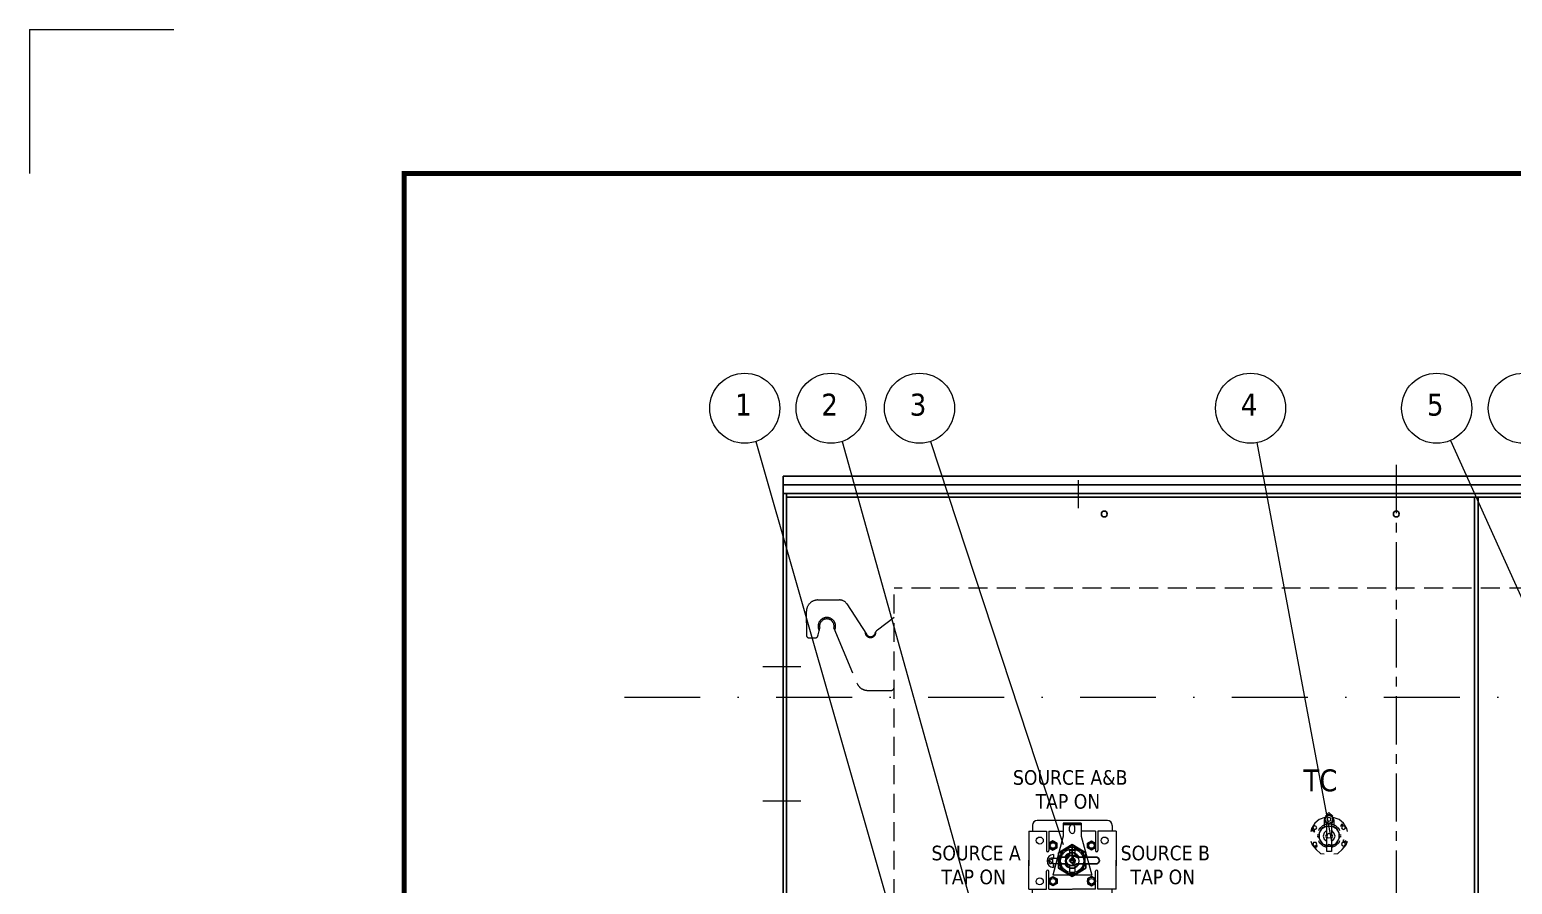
# Model space of a CAD drawing. Header units: inches. Extents: x 198356 to 209798, y -190593 to -183267.
# Drawn here: x 198356 to 200895, y -184731 to -183267 of the extents above; entities that cross this region are included whole.
import ezdxf

# ---------------------------------------------------------------- set-up
doc = ezdxf.new("R2010")
doc.units = ezdxf.units.IN
doc.header["$LTSCALE"] = 13
for name, pattern in [('CENTER', [50.8, 31.75, -6.35, 6.35, -6.35]), ('CENTER2', [1.125, 0.75, -0.125, 0.125, -0.125]), ('CENTERX2', [101.6, 63.5, -12.7, 12.7, -12.7]), ('DASHDOT', [1, 0.5, -0.25, 0, -0.25]), ('DASHED', [0.75, 0.5, -0.25]), ('HIDDEN', [9.525, 6.35, -3.175])]:
    doc.linetypes.add(name, pattern=pattern)
doc.layers.get('0').update_dxf_attribs({"color": 1, "linetype": 'CENTER'})
for name, color, linetype in [('1', 4, 'Continuous'), ('2', 3, 'Continuous'), ('3中心线层', 1, 'CENTER'), ('4虚线层', 6, 'DASHED'), ('7标注层', 4, 'Continuous'), ('粗实线', 4, 'Continuous'), ('虚线', 6, 'HIDDEN')]:
    doc.layers.add(name, color=color, linetype=linetype)
for name, color, linetype, lineweight in [('1粗实线', 4, 'Continuous', 50), ('2细实线', 3, 'Continuous', 20), ('标注、文本', 3, 'Continuous', 25), ('铁心', 3, 'Continuous', 0)]:
    doc.layers.add(name, color=color, linetype=linetype, lineweight=lineweight)
doc.layers.add('paper', color=254, linetype='Continuous', plot=False)
doc.styles.add('Tahoma$001', font='tahoma.ttf', dxfattribs={"height": 2.159784})
doc.styles.add('Tahoma_txtstyle_37.59_0_0', font='tahoma.ttf')

# ---------------------------------------------------------------- blocks, each defined once
blk = doc.blocks.new('A$C0AD52951')
at = {"layer": '粗实线'}
h = blk.add_hatch(color=256, dxfattribs=at)
h.dxf.hatch_style = 2
h.paths.add_polyline_path([(2.2, 41.7), (1.1, 41.7), (2.2, 41.7), (3.3, 40.6), (3.3, 39.5), (4.4, 39.5), (4.4, 38.4), (5.5, 38.4), (5.5, 37.3), (6.6, 39.5), (5.5, 39.5), (4.4, 38.4), (4.4, 39.5), (4.4, 40.6), (3.3, 40.6), (3.3, 41.7)])
h = blk.add_hatch(color=256, dxfattribs=at)
h.dxf.hatch_style = 2
h.paths.add_polyline_path([(1.1, 41.7), (1.1, 40.6), (1.1, 39.5), (2.2, 39.5), (2.2, 40.6), (1.1, 40.6), (1.1, 41.7), (2.2, 41.7)])
h = blk.add_hatch(color=256, dxfattribs=at)
h.dxf.hatch_style = 2
h.paths.add_polyline_path([(6.6, 11), (7.7, 11), (11, 13.2), (11, 14.3)])
for points in [[(24.1, 62.5), (14.3, 59.3), (6.6, 52.7), (1.1, 43.9), (0, 38.4)], [(27.4, 51.6), (19.8, 48.3), (14.3, 42.8), (13.2, 39.5)], [(35.1, 51.6), (39.5, 57.1), (38.4, 62.5), (34, 66.9), (28.5, 66.9), (24.1, 62.5), (23, 57.1), (27.4, 51.6)], [(23, 59.3), (23, 47.2)], [(25.2, 64.7), (30.7, 71.3), (37.3, 64.7)], [(27.4, 35.1), (27.4, 51.6), (35.1, 51.6), (35.1, 35.1)], [(49.4, 39.5), (48.3, 42.8), (42.8, 48.3), (35.1, 51.6)], [(62.5, 38.4), (61.4, 43.9), (56, 52.7), (48.3, 59.3), (38.4, 62.5)], [(39.5, 59.3), (39.5, 47.2)], [(27.4, 48.3), (18.7, 43.9), (14.3, 36.2), (14.3, 26.3), (18.7, 18.7), (27.4, 13.2), (35.1, 13.2), (35.1, 4.4), (27.4, 4.4), (27.4, 13.2)], [(45, 40.6), (43.9, 42.8), (36.2, 47.2), (26.3, 47.2), (18.7, 42.8), (17.6, 40.6)], [(27.4, 40.6), (23, 36.2), (20.8, 30.7), (23, 25.2), (27.4, 21.9)], [(27.4, 35.1), (25.2, 30.7), (27.4, 26.3)], [(35.1, 26.3), (35.1, 13.2), (27.4, 13.2), (27.4, 26.3)], [(35.1, 13.2), (43.9, 18.7), (48.3, 26.3), (48.3, 36.2), (43.9, 43.9), (35.1, 48.3)], [(35.1, 21.9), (39.5, 25.2), (41.7, 30.7), (39.5, 36.2), (35.1, 40.6)], [(35.1, 26.3), (37.3, 30.7), (35.1, 35.1)], [(54.9, 50.5), (50.5, 47.2)], [(54.9, 50.5), (51.6, 50.5), (52.7, 48.3)], [(0, 21.9), (2.2, 15.4), (8.8, 7.7), (16.5, 1.1), (23, 0)], [(13.2, 23), (14.3, 19.8), (19.8, 14.3), (27.4, 11)], [(15.4, 24.1), (19.8, 17.6), (28.5, 14.3)], [(34, 14.3), (32.9, 15.4), (30.7, 16.5), (29.6, 15.4), (28.5, 14.3)], [(34, 14.3), (32.9, 15.4), (30.7, 16.5), (29.6, 15.4), (28.5, 14.3)], [(34, 14.3), (42.8, 17.6), (47.2, 24.1)], [(35.1, 11), (42.8, 14.3), (48.3, 19.8), (49.4, 23)], [(39.5, 0), (46.1, 1.1), (53.8, 7.7), (60.4, 15.4), (62.5, 21.9)], [(60.4, 19.8), (60.4, 20.8), (59.3, 23), (59.3, 21.9), (59.3, 20.8), (58.2, 20.8), (57.1, 20.8), (56, 20.8), (56, 21.9), (56, 23), (56, 24.1), (57.1, 24.1)]]:
    blk.add_lwpolyline(points, dxfattribs=at)
for points in [[(37.3, 59.3), (36.2, 63.6), (30.7, 65.8), (26.3, 63.6), (24.1, 59.3), (26.3, 54.9), (30.7, 52.7), (36.2, 54.9)], [(34, 59.3), (34, 61.4), (30.7, 62.5), (28.5, 61.4), (27.4, 59.3), (28.5, 57.1), (30.7, 56), (34, 57.1)], [(2.2, 41.7), (1.1, 41.7), (2.2, 41.7), (3.3, 40.6), (3.3, 39.5), (4.4, 39.5), (4.4, 38.4), (5.5, 38.4), (5.5, 37.3), (6.6, 39.5), (5.5, 39.5), (4.4, 38.4), (4.4, 39.5), (4.4, 40.6), (3.3, 40.6), (3.3, 41.7)], [(1.1, 41.7), (1.1, 40.6), (1.1, 39.5), (2.2, 39.5), (2.2, 40.6), (1.1, 40.6), (1.1, 41.7), (2.2, 41.7)], [(9.9, 45), (8.8, 47.2), (6.6, 48.3), (4.4, 47.2), (3.3, 45), (4.4, 42.8), (6.6, 41.7), (8.8, 42.8)], [(35.1, 30.7), (34, 34), (30.7, 35.1), (28.5, 34), (27.4, 30.7), (28.5, 28.5), (30.7, 27.4), (34, 28.5)], [(59.3, 45), (58.2, 47.2), (56, 48.3), (53.8, 47.2), (52.7, 45), (53.8, 42.8), (56, 41.7), (58.2, 42.8)], [(9.9, 16.5), (8.8, 19.8), (6.6, 19.8), (4.4, 19.8), (3.3, 16.5), (4.4, 14.3), (6.6, 13.2), (8.8, 14.3)], [(6.6, 11), (7.7, 11), (11, 13.2), (11, 14.3)], [(7.7, 11), (8.8, 11)], [(59.3, 16.5), (58.2, 19.8), (56, 19.8), (53.8, 19.8), (52.7, 16.5), (53.8, 14.3), (56, 13.2), (58.2, 14.3)]]:
    blk.add_lwpolyline(points, close=True, dxfattribs=at)
for points in [[(11, 32.9), (11, 32.9), (13.2, 32.9), (13.2, 32.9)], [(13.2, 29.6), (13.2, 29.6), (11, 29.6), (11, 29.6)], [(17.6, 41.7), (17.6, 41.7), (13.2, 32.9), (13.2, 32.9)], [(13.2, 29.6), (13.2, 29.6), (17.6, 19.8), (17.6, 19.8)], [(17.6, 41.7), (17.6, 41.7), (15.4, 43.9), (15.4, 43.9)], [(17.6, 47.2), (17.6, 47.2), (19.8, 45), (19.8, 45)], [(27.4, 48.3), (27.4, 48.3), (19.8, 45), (19.8, 45)], [(42.8, 45), (42.8, 45), (35.1, 48.3), (35.1, 48.3)], [(42.8, 45), (42.8, 45), (43.9, 47.2), (43.9, 47.2)], [(47.2, 43.9), (47.2, 43.9), (45, 41.7), (45, 41.7)], [(49.4, 32.9), (49.4, 32.9), (45, 41.7), (45, 41.7)], [(45, 19.8), (45, 19.8), (49.4, 29.6), (49.4, 29.6)], [(49.4, 32.9), (49.4, 32.9), (51.6, 32.9), (51.6, 32.9)], [(51.6, 29.6), (51.6, 29.6), (49.4, 29.6), (49.4, 29.6)], [(15.4, 17.6), (15.4, 17.6), (17.6, 19.8), (17.6, 19.8)], [(19.8, 17.6), (19.8, 17.6), (17.6, 15.4), (17.6, 15.4)], [(19.8, 17.6), (19.8, 17.6), (27.4, 13.2), (27.4, 13.2)], [(35.1, 13.2), (35.1, 13.2), (42.8, 17.6), (42.8, 17.6)], [(43.9, 15.4), (43.9, 15.4), (42.8, 17.6), (42.8, 17.6)], [(45, 19.8), (45, 19.8), (47.2, 17.6), (47.2, 17.6)]]:
    blk.add_open_spline(points, degree=3, dxfattribs=at)
blk = doc.blocks.new('1.03')
at = {"layer": '虚线'}
for p, q in [((3421.9, 19104.7), (3458.8, 19104.7)), ((3471.4, 19097.9), (3504.7, 19046.4)), ((3401.9, 19084.7), (3402, 19044.7)), ((3524, 19053.4), (3552.1, 19075)), ((3422, 19044.7), (3425, 19056.2)), ((3449, 19056.2), (3488.7, 18962)), ((3407, 19039.7), (3417, 19039.7)), ((3507.1, 18949.8), (3547.1, 18949.8))]:
    blk.add_line(p, q, dxfattribs=at)
for centre, radius, start, end in [((3421.9, 19084.7), 20, 90.054, 180.054), ((3458.8, 19089.7), 15, 32.9123, 90.054), ((3437, 19059.7), 15, 333.1721, 209.7607), ((3437, 19059.7), 12.5, 343.7938, 196.2874), ((3407, 19044.7), 5, 180.054, 270.054), ((3417, 19044.7), 5, 270.054, 0.054), ((3511.8, 19049.5), 9.24, 178.4593, 1.6487), ((3512, 19049.8), 8, 206.5132, 332.3392), ((3529, 19044.8), 10, 120.0506, 172.7033), ((3507.1, 18969.8), 20, 202.8444, 270.054), ((3547.1, 18954.8), 5, 270.054, 0.054)]:
    blk.add_arc(centre, radius, start, end, dxfattribs=at)
blk = doc.blocks.new('*U72')
at = {"layer": '1', "color": 1, "linetype": 'CENTERX2', "lineweight": -3, "ltscale": 0.1}
blk.add_line((32.5, 0), (-32.5, 0), dxfattribs=at)
blk = doc.blocks.new('A$C2C6D2C8C')
at = {"color": 0, "linetype": 'ByBlock'}
for p, q in [((6.5, 128.2), (6.5, 127.7)), ((134.7, 136.2), (14.4, 136.2)), ((58.7, 131.4), (58.7, 109.1)), ((89.9, 131.4), (58.7, 131.4)), ((58.7, 131.4), (89.9, 131.4)), ((58.7, 129.2), (89.9, 129.2)), ((89.9, 131.4), (89.9, 109.1)), ((142.7, 127.7), (142.7, 128.2)), ((0, 117.7), (30.4, 117.7)), ((0, 117.7), (0, 58.4)), ((20.3, 117.7), (26.4, 117.7)), ((30.3, 117.7), (30.4, 117.7)), ((30.4, 117.7), (30.4, 84.6)), ((34.3, 117.7), (58.7, 117.7)), ((34.3, 117.7), (34.3, 84.6)), ((58.7, 109.1), (40.9, 42.3)), ((69.8, 118.6), (69.8, 124.7)), ((78.7, 118.6), (78.7, 124.7)), ((114.3, 117.7), (89.9, 117.7)), ((89.9, 109.1), (107.7, 42.3)), ((114.3, 117.7), (114.3, 84.6)), ((149.6, 117.7), (118.2, 117.7)), ((118.5, 117.7), (118.2, 117.7)), ((118.2, 117.7), (118.2, 84.6)), ((143.7, 117.7), (132.4, 117.7)), ((149.6, 117.7), (149.6, 58.4)), ((0, 18.8), (0, 68.1)), ((149.6, 18.8), (149.6, 68.1)), ((30.4, 18.8), (30.4, 49.2)), ((34.3, 18.8), (34.3, 49.2)), ((107.7, 42.3), (40.9, 42.3)), ((114.3, 18.8), (114.3, 49.2)), ((118.2, 18.8), (118.2, 49.2)), ((0, 18.8), (18.8, 18.8)), ((6.5, 7.9), (6.5, 8.8)), ((74.6, 0), (14.4, 0)), ((18.8, 18.8), (30.4, 18.8)), ((34.3, 18.8), (74.2, 18.8)), ((134.7, 0), (61.5, 0)), ((114.3, 18.8), (74.6, 18.8)), ((143, 18.8), (118.2, 18.8)), ((149.6, 18.8), (132.4, 18.8)), ((142.7, 8.8), (142.7, 7.9)), ((142.7, 7.9), (142.7, 8.8))]:
    blk.add_line(p, q, dxfattribs=at)
at = {"lineweight": 15}
for p, q in [((6.5, 127.7), (6.5, 117.7)), ((142.7, 127.7), (142.7, 117.7)), ((42.3, 77.9), (42.2, 71.4)), ((6.5, 8.4), (6.5, 18.8)), ((142.7, 8.8), (143, 18.8))]:
    blk.add_line(p, q, dxfattribs=at)
at = {"color": 0, "linetype": 'ByBlock', "lineweight": 18}
for p, q in [((69.8, 86.4), (69.8, 75.4)), ((78.8, 86.4), (78.8, 75.4)), ((33.8, 66.9), (40.8, 70.6)), ((40.8, 63.2), (33.8, 66.9)), ((42.3, 71.4), (38.3, 71.4)), ((42.3, 62.4), (38.3, 62.4)), ((40.8, 70.6), (40.8, 63.2)), ((42.3, 71.4), (54.8, 71.4)), ((42.3, 62.4), (54.8, 62.4)), ((42.3, 62.4), (42.3, 55.9)), ((42.3, 55.9), (42.3, 62.4)), ((69.8, 75.4), (65.2, 70.2)), ((65.2, 63.6), (69.8, 58.4)), ((69.8, 75.4), (68.1, 73.5)), ((69.8, 58.4), (68.1, 60.3)), ((69.8, 58.4), (69.8, 47.4)), ((78.8, 75.4), (71.5, 69.2)), ((78.8, 58.4), (71.5, 64.6)), ((78.8, 58.4), (78.8, 47.4))]:
    blk.add_line(p, q, dxfattribs=at)
at = {"color": 0, "linetype": 'ByBlock'}
for points in [[(48.5, 97.3), (41.4, 101.4), (34.4, 97.3), (34.4, 89.2), (41.4, 85.2), (48.5, 89.2)], [(100.3, 97.3), (107.4, 101.4), (114.4, 97.3), (114.4, 89.2), (107.4, 85.2), (100.3, 89.2)], [(48.5, 28.1), (41.4, 24.1), (34.4, 28.1), (34.4, 36.2), (41.4, 40.3), (48.5, 36.2)], [(100.3, 28.1), (107.4, 24.1), (114.4, 28.1), (114.4, 36.2), (107.4, 40.3), (100.3, 36.2)]]:
    blk.add_lwpolyline(points, close=True, dxfattribs=at)
at = {"lineweight": 15}
for centre in [(18.8, 101.9), (129.8, 101.9), (18.8, 31.9)]:
    blk.add_circle(centre, 6, dxfattribs=at)
at = {"color": 0, "linetype": 'ByBlock'}
for centre, radius in [((41.4, 93.3), 6.76), ((41.5, 93.3), 4.75), ((107.4, 93.3), 6.76), ((107.3, 93.3), 4.75), ((41.4, 32.2), 6.76), ((41.5, 32.1), 4.75), ((107.4, 32.2), 6.76), ((107.3, 32.1), 4.75)]:
    blk.add_circle(centre, radius, dxfattribs=at)
at = {"color": 0, "linetype": 'ByBlock', "lineweight": 18}
for radius in [20, 3.5]:
    blk.add_circle((74.3, 66.9), radius, dxfattribs=at)
at = {"color": 0, "linetype": 'ByBlock'}
for centre, radius, start, end in [((14.4, 128.2), 7.94, 90, 180), ((74.3, 124.7), 4.46, 0, 180), ((134.7, 128.2), 7.94, 0, 90), ((74.3, 118.6), 4.46, 180, 0), ((32.3, 84.6), 1.91, 181.2996, 358.7004), ((116.2, 84.6), 1.91, 181.2996, 358.7004), ((32.3, 49.1), 1.91, 1.2996, 178.7004), ((116.2, 49.1), 1.91, 1.2996, 178.7004), ((14.4, 7.9), 7.94, 180, 270), ((134.7, 7.9), 7.94, 270, 0)]:
    blk.add_arc(centre, radius, start, end, dxfattribs=at)
at = {"color": 0, "linetype": 'ByBlock', "lineweight": 18}
for centre, radius, start, end in [((42.3, 66.9), 11, 90, 270), ((74.3, 66.9), 12, 112.0243, 247.9757), ((74.3, 66.9), 12, 292.0243, 67.9757), ((38.3, 66.9), 4.5, 90, 270), ((68.9, 66.9), 5, 138.5763, 221.4237), ((74.3, 66.9), 3, 130.3645, 229.6355), ((74.3, 66.9), 5.5, 279.2709, 80.7291)]:
    blk.add_arc(centre, radius, start, end, dxfattribs=at)
at = {"layer": '粗实线', "lineweight": 30}
for points in [[(74.3, 66.9), (74.3, 95), (50.9, 80.9)], [(97.7, 54.4), (74.3, 40.4), (50.9, 54.4), (50.9, 80.9)], [(68, 88.7), (58.7, 84.1), (52.4, 73.1), (52.4, 62.2), (57.1, 51.3), (63.4, 48.2)], [(96.1, 73.1), (91.4, 84.1), (80.5, 90.3), (68, 90.3), (57.1, 84.1), (54, 79.4)], [(86.8, 73.1), (82.1, 77.8), (77.4, 80.9), (71.2, 80.9), (64.9, 77.8), (61.8, 73.1)], [(82.1, 73.1), (77.4, 76.2), (71.2, 76.2), (64.9, 73.1)], [(68, 88.7), (69.6, 85.6), (74.3, 84.1), (77.4, 85.6), (79, 88.7)], [(74.3, 95), (97.7, 80.9), (97.7, 73.1)], [(85.2, 48.2), (89.9, 51.3), (96.1, 62.2), (96.1, 73.1), (89.9, 84.1), (79, 88.7)], [(57.1, 73.1), (54, 71.6), (52.4, 66.9), (54, 63.8), (57.1, 62.2)], [(54, 56), (57.1, 51.3), (68, 45), (80.5, 45), (91.4, 51.3), (96.1, 62.2)], [(61.8, 62.2), (64.9, 57.5), (71.2, 54.4), (77.4, 54.4), (82.1, 57.5), (86.8, 62.2)], [(64.9, 62.2), (71.2, 59.1), (77.4, 59.1), (82.1, 62.2)], [(97.7, 62.2), (97.7, 54.4)], [(116.4, 62.2), (119.5, 63.8), (121.1, 66.9), (119.5, 71.6), (116.4, 73.1)]]:
    blk.add_lwpolyline(points, dxfattribs=at)
blk.add_lwpolyline([(77.4, 66.9), (75.8, 70), (74.3, 71.6), (71.2, 70), (69.6, 66.9), (71.2, 65.3), (74.3, 63.8), (75.8, 65.3)], close=True, dxfattribs=at)
for points in [[(57.1, 73.1), (57.1, 73.1), (64.9, 73.1), (64.9, 73.1)], [(57.1, 62.2), (57.1, 62.2), (64.9, 62.2), (64.9, 62.2)], [(82.1, 73.1), (82.1, 73.1), (116.4, 73.1), (116.4, 73.1)], [(82.1, 62.2), (82.1, 62.2), (116.4, 62.2), (116.4, 62.2)]]:
    blk.add_open_spline(points, degree=3, dxfattribs=at)
blk = doc.blocks.new('A$C16496DF1')
at = {"layer": '标注、文本'}
blk.add_blockref('A$C2C6D2C8C', (169.8, 88.8), dxfattribs=at)
at = {"layer": '标注、文本', "style": 'Tahoma$001'}
for s, p in [('SOURCE A&B', (142.7, 286.2)), ('TAP ON', (181.4, 245.2)), ('SOURCE A', (3.2, 156.8)), ('SOURCE B', (327.1, 156.8)), ('TAP ON', (20, 115.8)), ('TAP ON', (343.9, 115.8)), ('SOURCE A&B', (142.7, 49.5)), ('TAP OFF', (181.4, 8.5))]:
    blk.add_text(s, height=25, dxfattribs=at).set_placement(p)

msp = doc.modelspace()

# ---------------------------------------------------------------- linework, layer by layer
at = {"layer": '1', "color": 1, "linetype": 'CENTERX2', "lineweight": -3, "ltscale": 0.1}
msp.add_line((200695.829, -184012.807), (200695.829, -186053.996), dxfattribs=at)
at = {"layer": '1', "const_width": 8.634}
msp.add_lwpolyline([(198997.156, -190321.999), (208469.476, -190321.999), (208469.476, -183513.769), (198997.156, -183513.769), (198997.156, -190321.999)], dxfattribs=at)
at = {"layer": '2', "linetype": 'DASHDOT', "ltscale": 20}
msp.add_line((199374.042, -184410.738), (204606.979, -184410.738), dxfattribs=at)
at = {"layer": '3中心线层', "linetype": 'CENTER2', "lineweight": -3, "ltscale": 10}
msp.add_line((200150.829, -184038.893), (200150.829, -184086.689), dxfattribs=at)
at = {"layer": '4虚线层', "ltscale": 5}
for p in [(199835.829, -185924.802), (201555.829, -184223.802)]:
    msp.add_line(p, (199835.829, -184223.802), dxfattribs=at)
at = {"layer": '7标注层', "color": 3, "linetype": 'ByBlock'}
for points in [[(199598.944, -183972.616), (199887.741, -184982.936)], [(199746.741, -183972.616), (200025.329, -184971.341)], [(199898.18, -183972.616), (200125.234, -184662.836)], [(200457.28, -183974.599), (200585.048, -184658.011)], [(200788.651, -183970.744), (201098.329, -184657.302)]]:
    msp.add_lwpolyline(points, dxfattribs=at)
for centre in [(199580.195, -183915.621), (199727.992, -183915.621), (199879.431, -183915.621), (200446.254, -183915.621), (200764.956, -183915.621), (200913.361, -183915.621)]:
    msp.add_circle(centre, 60, dxfattribs=at)
at = {"layer": 'paper'}
for q in [(198355.801, -183513.769), (198602.476, -183267.094)]:
    msp.add_line((198355.801, -183267.094), q, dxfattribs=at)
at = {"layer": '标注、文本', "color": 4, "lineweight": 30}
for p, q in [((199645.829, -186032.802), (199645.829, -184031.807)), ((199651.829, -185932.802), (199651.829, -184061.807)), ((200829.829, -185932.802), (200829.829, -184067.807)), ((200835.829, -185932.802), (200835.829, -184067.807))]:
    msp.add_line(p, q, dxfattribs=at)
at = {"layer": '粗实线', "lineweight": 30}
for p, q in [((201745.829, -184031.807), (199645.829, -184031.807)), ((199645.829, -184061.807), (199645.829, -184031.807)), ((201745.829, -184046.807), (199645.829, -184046.807)), ((201745.829, -184061.807), (199645.829, -184061.807)), ((201745.829, -184067.807), (199651.829, -184067.807))]:
    msp.add_line(p, q, dxfattribs=at)
for centre in [(200195.829, -184096.802), (200695.829, -184096.802)]:
    msp.add_circle(centre, 5, dxfattribs=at)

# ---------------------------------------------------------------- block references
at = {"layer": '1粗实线', "color": 0, "linetype": 'ByBlock', "lineweight": -2}
for p in [(199643.748, -184358.807), (199643.748, -184588.807)]:
    msp.add_blockref('*U72', p, dxfattribs=at)
at = {"layer": '2细实线', "linetype": 'ByBlock'}
msp.add_blockref('A$C16496DF1', (199896.768, -184846.827), dxfattribs=at)
at = {"layer": '4虚线层', "ltscale": 3}
msp.add_blockref('1.03', (196283.738, -203348.785), dxfattribs=at)
at = {"layer": '标注、文本'}
msp.add_blockref('A$C0AD52951', (200549.579, -184679.215), dxfattribs=at)

# ---------------------------------------------------------------- texts
at = {"layer": '标注、文本', "insert": (200537.033, -184572.579), "char_height": 37.5, "width": 259.50669, "attachment_point": 7, "style": 'Tahoma$001'}
msp.add_mtext('TC', dxfattribs=at)
at = {"layer": '铁心', "style": 'Tahoma_txtstyle_37.59_0_0'}
for s, p in [('1', (199563.675, -183928.283)), ('2', (199711.473, -183928.283)), ('3', (199862.911, -183928.283)), ('4', (200429.734, -183928.283)), ('5', (200748.436, -183928.283))]:
    msp.add_text(s, height=37.589, dxfattribs=at).set_placement(p)

doc.saveas('drawing.dxf')
